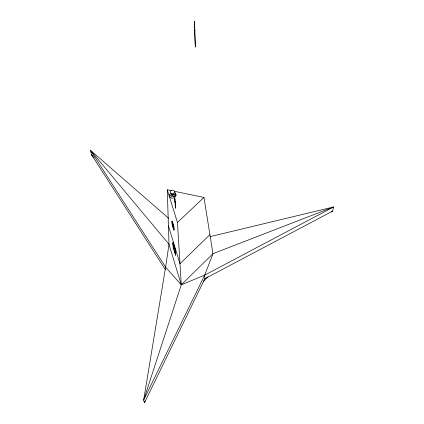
<?xml version="1.0" encoding="UTF-8"?>
<svg xmlns="http://www.w3.org/2000/svg" width="424" height="424" viewBox="0 0 424 424"><rect width="100%" height="100%" fill="white"/><g stroke="black" fill="none" stroke-linecap="round" stroke-linejoin="round"><path stroke-width="0.64" d="M144.658 401.491L144.441 402.8L143.635 400.139L165.609 267.157L169.006 244.272L167.284 189.825L171.142 190.625M194.828 29.118L195.353 46.99L194.42 29.097L194.812 29.033M195.178 46.857L195.57 46.836M194.33 22.663L194.293 21.2L194.537 27.581L194.552 22.467M194.351 27.401L194.759 27.428M145.056 400.913L144.441 402.8L204.866 278.701L204.713 275.118L212.97 253.69L203.949 197.425L174.359 191.293M204.866 278.701L332.559 211.163L333.619 206.954L204.713 275.118L143.635 400.139L181.271 284.827L177.455 222.499L167.284 189.825M203.345 281.382L208.009 276.75M175.631 208.126L174.683 198.257M209.917 234.657L179.977 263.702L168.423 225.865M177.455 222.499L203.949 197.425M173.861 194.24L174.402 193.837M174.471 194.515L172.61 195.3L171.275 195.051M194.399 28.837C193.598 29.611 195.681 29.516 194.807 28.821M173.745 194.749L172.616 195.077M204.713 275.118L181.271 284.827L165.609 267.157L90.381 150.186L91.568 154.776L165.413 269.691M331.324 211.64L332.559 211.163L331.271 211.47M210.203 236.613L333.619 206.954L212.97 253.69L181.271 284.827L169.006 244.272L90.381 150.186L168.694 218.339M173.231 194.505L171.201 194.367M171.466 194.86L172.022 195.035M92.565 155.645L91.568 154.776L94.112 157.823M175.679 208.073L174.757 198.273M173.792 226.474L172.118 221.042L172.308 224.927L173.967 230.327L173.792 226.474L171.98 221.095L172.277 224.969L173.877 229.718M175.578 254.607L173.289 247.828L172.875 242.544L175.494 250.399L175.737 253.653M172.976 242.947L173.368 247.971M172.329 225.059L172.049 221.376L173.734 226.379L174.031 229.67M175.414 250.255L175.737 254.591M173.22 245.411L173.072 242.464L175.494 250.399L175.727 255.63L173.278 246.588M174.942 193.079A2.655 2.359 -6.2 0 1 174.45 196.095A2.655 2.359 -6.2 0 1 171.042 196.259A2.655 2.359 -6.2 0 1 170.358 193.302M175.032 192.904A2.92 2.592 -6.2 0 1 173.522 196.831M175.971 194.155A3.445 3.063 -6.2 0 1 173.66 198.024A3.445 3.063 -6.2 0 1 169.377 196.058M169.234 195.273A3.445 3.063 -6.2 0 1 169.33 194.473M175.032 192.825A3.445 3.063 -6.2 0 1 175.6 193.434M194.144 27.353C194.749 28.62 195.294 26.373 194.144 27.353M175.239 204.055L175.377 204.469L175.239 204.055M174.773 199.444L174.911 199.863L174.773 199.444M175.006 201.76L175.144 202.179L175.006 201.76M171.45 193.614A2.078 1.844 -6.1 0 0 174.508 191.865A2.078 1.844 -6.1 0 0 171.344 190.424A2.078 1.844 -6.1 0 0 171.45 193.614"/></g></svg>
